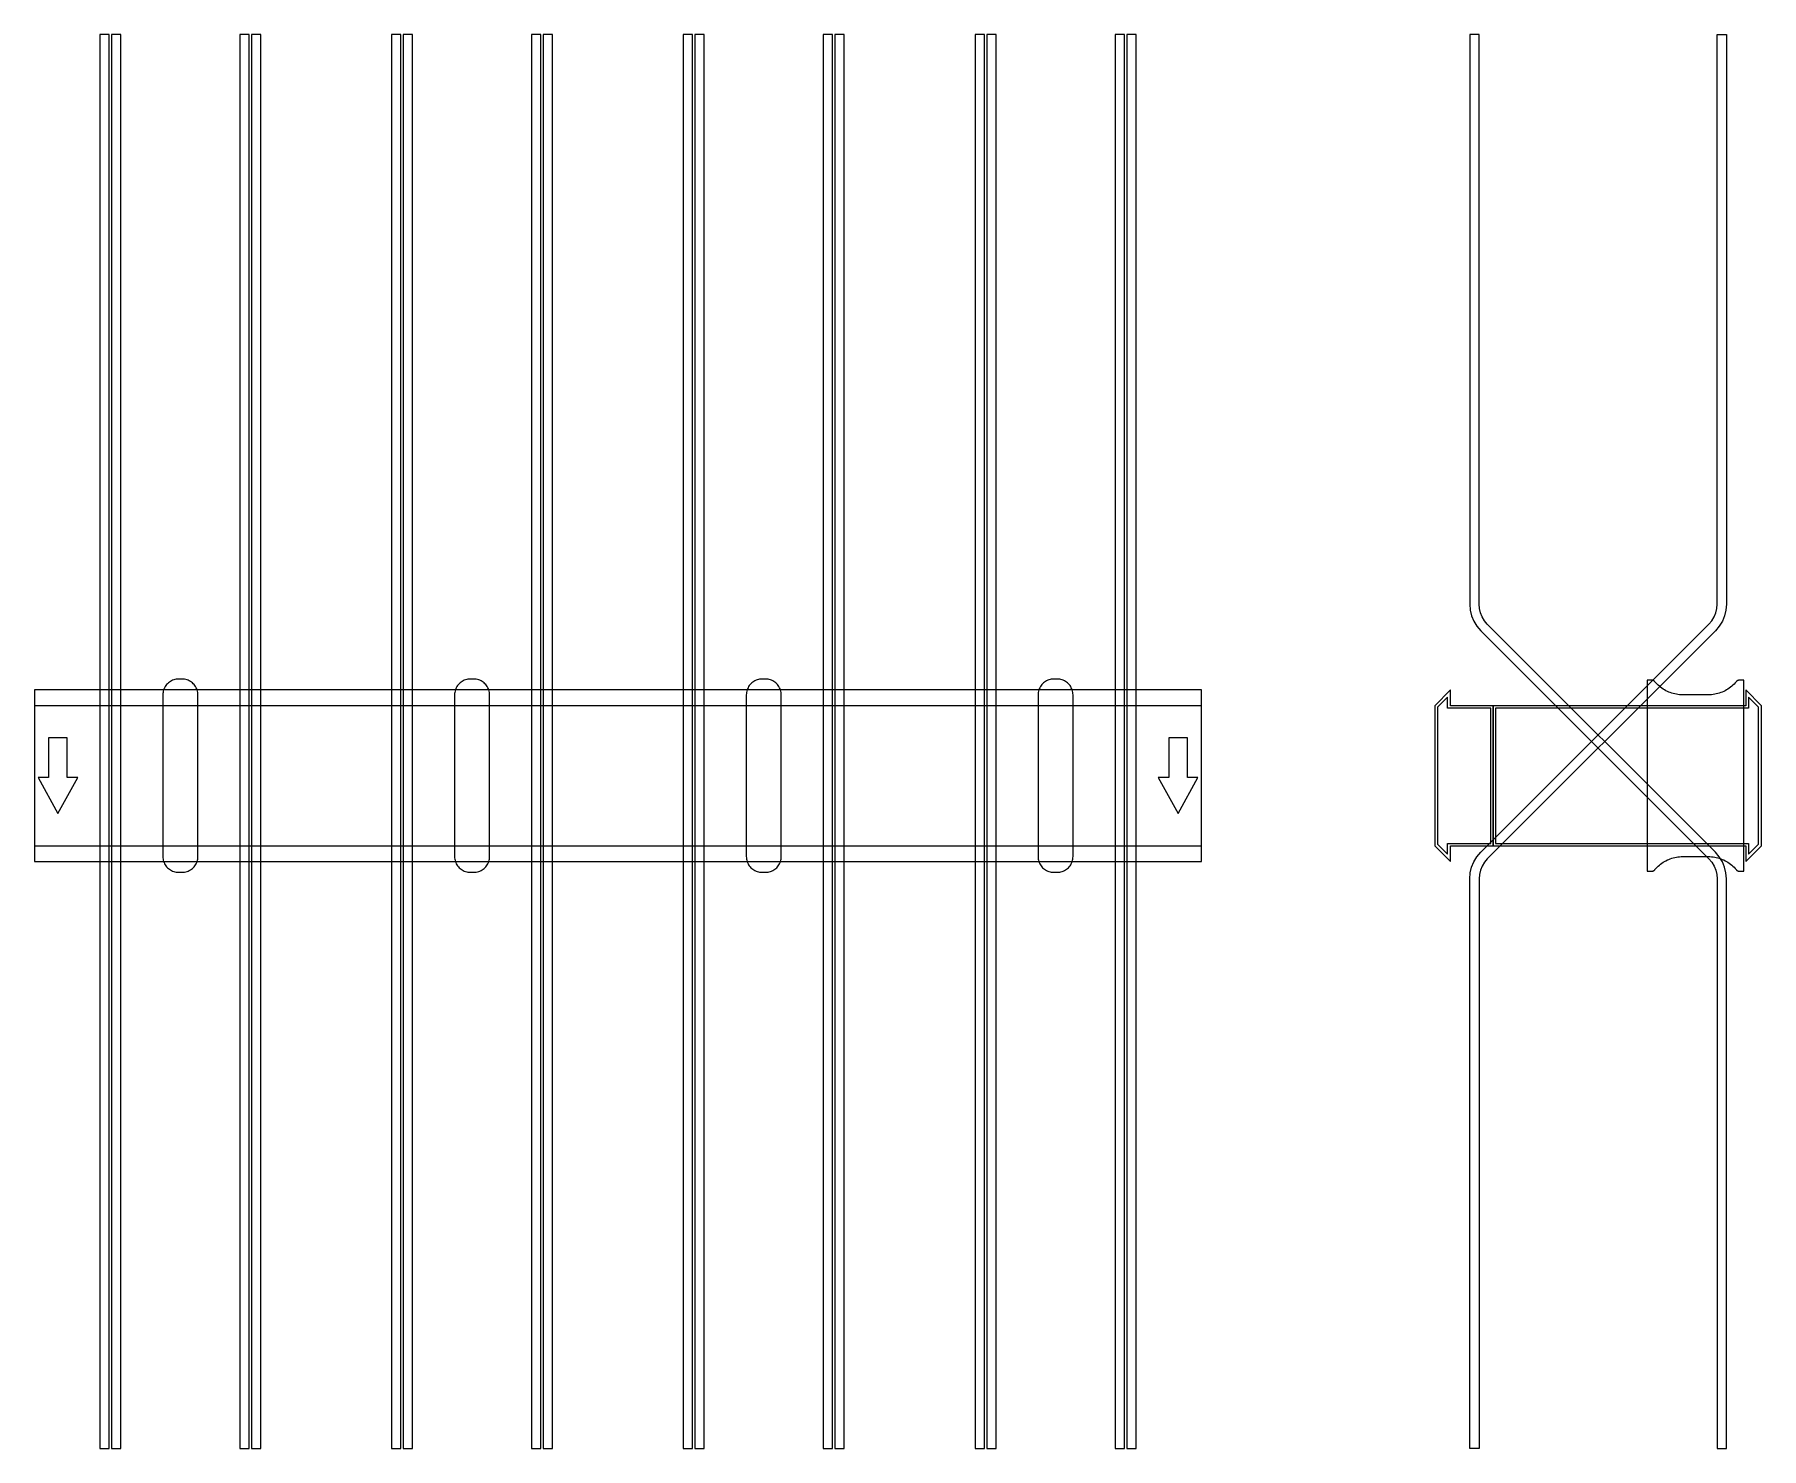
# Model space of a CAD drawing. Extents: x 0 to 1480, y -577 to 635.
import ezdxf

# ---------------------------------------------------------------- set-up
doc = ezdxf.new("R2010")
doc.units = 0
doc.layers.add('Halfen', color=7, linetype='CONTINUOUS')

msp = doc.modelspace()

# ---------------------------------------------------------------- linework, layer by layer
at = {"layer": 'Halfen', "color": 7}
for points in [[(64, -576.569), (64, 635.197), (56, 635.197), (56, -576.569)], [(74, -576.569), (74, 635.197), (66, 635.197), (66, -576.569)], [(184, -576.569), (184, 635.197), (176, 635.197), (176, -576.569)], [(194, -576.569), (194, 635.197), (186, 635.197), (186, -576.569)], [(314, -576.569), (314, 635.197), (306, 635.197), (306, -576.569)], [(324, -576.569), (324, 635.197), (316, 635.197), (316, -576.569)], [(434, -576.569), (434, 635.197), (426, 635.197), (426, -576.569)], [(444, -576.569), (444, 635.197), (436, 635.197), (436, -576.569)], [(564, -576.569), (564, 635.197), (556, 635.197), (556, -576.569)], [(574, -576.569), (574, 635.197), (566, 635.197), (566, -576.569)], [(684, -576.569), (684, 635.197), (676, 635.197), (676, -576.569)], [(694, -576.569), (694, 635.197), (686, 635.197), (686, -576.569)], [(814, -576.569), (814, 635.197), (806, 635.197), (806, -576.569)], [(824, -576.569), (824, 635.197), (816, 635.197), (816, -576.569)], [(934, -576.569), (934, 635.197), (926, 635.197), (926, -576.569)], [(944, -576.569), (944, 635.197), (936, 635.197), (936, -576.569)], [(1450, -576.569), (1450, -88.284), (1449.606, -83.278), (1448.434, -78.396), (1446.512, -73.757), (1443.889, -69.475), (1440.627, -65.657), (1245.029, 129.941), (1242.584, 132.805), (1240.616, 136.016), (1239.175, 139.495), (1238.295, 143.157), (1238, 146.912), (1238, 635.197), (1230, 635.197), (1230, 146.912), (1230.394, 141.906), (1231.566, 137.023), (1233.488, 132.384), (1236.111, 128.103), (1239.373, 124.284), (1434.971, -71.314), (1437.416, -74.177), (1439.384, -77.388), (1440.825, -80.868), (1441.705, -84.53), (1442, -88.284), (1442, -576.569)], [(1230, -576.569), (1230, -88.284), (1230.394, -83.278), (1231.566, -78.396), (1233.488, -73.757), (1236.111, -69.475), (1239.373, -65.657), (1434.971, 129.941), (1437.416, 132.805), (1439.384, 136.016), (1440.825, 139.495), (1441.705, 143.157), (1442, 146.912), (1442, 635.197), (1450, 635.197), (1450, 146.912), (1449.606, 141.906), (1448.434, 137.023), (1446.512, 132.384), (1443.889, 128.103), (1440.627, 124.284), (1245.029, -71.314), (1242.584, -74.177), (1240.616, -77.388), (1239.175, -80.868), (1238.295, -84.53), (1238, -88.284), (1238, -576.569)], [(140, -69.3), (140, -56.8), (140, 69.3), (139.958, 70.359), (139.834, 71.412), (139.627, 72.452), (139.339, 73.472), (138.972, 74.466), (138.529, 75.429), (138.011, 76.354), (137.422, 77.235), (136.765, 78.068), (136.046, 78.846), (135.268, 79.565), (134.435, 80.222), (133.554, 80.811), (132.629, 81.329), (131.666, 81.772), (130.672, 82.139), (129.652, 82.427), (128.612, 82.634), (127.559, 82.758), (126.5, 82.8), (123.5, 82.8), (122.441, 82.758), (121.388, 82.634), (120.348, 82.427), (119.328, 82.139), (118.334, 81.772), (117.371, 81.329), (116.446, 80.811), (115.565, 80.222), (114.732, 79.565), (113.954, 78.846), (113.235, 78.068), (112.578, 77.235), (111.989, 76.354), (111.471, 75.429), (111.028, 74.466), (110.661, 73.472), (110.373, 72.452), (110.166, 71.412), (110.042, 70.359), (110, 69.3), (110, -56.8), (110, -69.3), (110.042, -70.359), (110.166, -71.412), (110.373, -72.452), (110.661, -73.472), (111.028, -74.466), (111.471, -75.429), (111.989, -76.354), (112.578, -77.235), (113.235, -78.068), (113.954, -78.846), (114.732, -79.565), (115.565, -80.222), (116.446, -80.811), (117.371, -81.329), (118.334, -81.772), (119.328, -82.139), (120.348, -82.427), (121.388, -82.634), (122.441, -82.758), (123.5, -82.8), (126.5, -82.8), (127.559, -82.758), (128.612, -82.634), (129.652, -82.427), (130.672, -82.139), (131.666, -81.772), (132.629, -81.329), (133.554, -80.811), (134.435, -80.222), (135.268, -79.565), (136.046, -78.846), (136.765, -78.068), (137.422, -77.235), (138.011, -76.354), (138.529, -75.429), (138.972, -74.466), (139.339, -73.472), (139.627, -72.452), (139.834, -71.412), (139.958, -70.359), (140, -69.3)], [(390, -69.3), (390, -56.8), (390, 69.3), (389.958, 70.359), (389.834, 71.412), (389.627, 72.452), (389.339, 73.472), (388.972, 74.466), (388.529, 75.429), (388.011, 76.354), (387.422, 77.235), (386.765, 78.068), (386.046, 78.846), (385.268, 79.565), (384.435, 80.222), (383.554, 80.811), (382.629, 81.329), (381.666, 81.772), (380.672, 82.139), (379.652, 82.427), (378.612, 82.634), (377.559, 82.758), (376.5, 82.8), (373.5, 82.8), (372.441, 82.758), (371.388, 82.634), (370.348, 82.427), (369.328, 82.139), (368.334, 81.772), (367.371, 81.329), (366.446, 80.811), (365.565, 80.222), (364.732, 79.565), (363.954, 78.846), (363.235, 78.068), (362.578, 77.235), (361.989, 76.354), (361.471, 75.429), (361.028, 74.466), (360.661, 73.472), (360.373, 72.452), (360.166, 71.412), (360.042, 70.359), (360, 69.3), (360, -56.8), (360, -69.3), (360.042, -70.359), (360.166, -71.412), (360.373, -72.452), (360.661, -73.472), (361.028, -74.466), (361.471, -75.429), (361.989, -76.354), (362.578, -77.235), (363.235, -78.068), (363.954, -78.846), (364.732, -79.565), (365.565, -80.222), (366.446, -80.811), (367.371, -81.329), (368.334, -81.772), (369.328, -82.139), (370.348, -82.427), (371.388, -82.634), (372.441, -82.758), (373.5, -82.8), (376.5, -82.8), (377.559, -82.758), (378.612, -82.634), (379.652, -82.427), (380.672, -82.139), (381.666, -81.772), (382.629, -81.329), (383.554, -80.811), (384.435, -80.222), (385.268, -79.565), (386.046, -78.846), (386.765, -78.068), (387.422, -77.235), (388.011, -76.354), (388.529, -75.429), (388.972, -74.466), (389.339, -73.472), (389.627, -72.452), (389.834, -71.412), (389.958, -70.359), (390, -69.3)], [(640, -69.3), (640, -56.8), (640, 69.3), (639.958, 70.359), (639.834, 71.412), (639.627, 72.452), (639.339, 73.472), (638.972, 74.466), (638.529, 75.429), (638.011, 76.354), (637.422, 77.235), (636.765, 78.068), (636.046, 78.846), (635.268, 79.565), (634.435, 80.222), (633.554, 80.811), (632.629, 81.329), (631.666, 81.772), (630.672, 82.139), (629.652, 82.427), (628.612, 82.634), (627.559, 82.758), (626.5, 82.8), (623.5, 82.8), (622.441, 82.758), (621.388, 82.634), (620.348, 82.427), (619.328, 82.139), (618.334, 81.772), (617.371, 81.329), (616.446, 80.811), (615.565, 80.222), (614.732, 79.565), (613.954, 78.846), (613.235, 78.068), (612.578, 77.235), (611.989, 76.354), (611.471, 75.429), (611.028, 74.466), (610.661, 73.472), (610.373, 72.452), (610.166, 71.412), (610.042, 70.359), (610, 69.3), (610, -56.8), (610, -69.3), (610.042, -70.359), (610.166, -71.412), (610.373, -72.452), (610.661, -73.472), (611.028, -74.466), (611.471, -75.429), (611.989, -76.354), (612.578, -77.235), (613.235, -78.068), (613.954, -78.846), (614.732, -79.565), (615.565, -80.222), (616.446, -80.811), (617.371, -81.329), (618.334, -81.772), (619.328, -82.139), (620.348, -82.427), (621.388, -82.634), (622.441, -82.758), (623.5, -82.8), (626.5, -82.8), (627.559, -82.758), (628.612, -82.634), (629.652, -82.427), (630.672, -82.139), (631.666, -81.772), (632.629, -81.329), (633.554, -80.811), (634.435, -80.222), (635.268, -79.565), (636.046, -78.846), (636.765, -78.068), (637.422, -77.235), (638.011, -76.354), (638.529, -75.429), (638.972, -74.466), (639.339, -73.472), (639.627, -72.452), (639.834, -71.412), (639.958, -70.359), (640, -69.3)], [(890, -69.3), (890, -56.8), (890, 69.3), (889.958, 70.359), (889.834, 71.412), (889.627, 72.452), (889.339, 73.472), (888.972, 74.466), (888.529, 75.429), (888.011, 76.354), (887.422, 77.235), (886.765, 78.068), (886.046, 78.846), (885.268, 79.565), (884.435, 80.222), (883.554, 80.811), (882.629, 81.329), (881.666, 81.772), (880.672, 82.139), (879.652, 82.427), (878.612, 82.634), (877.559, 82.758), (876.5, 82.8), (873.5, 82.8), (872.441, 82.758), (871.388, 82.634), (870.348, 82.427), (869.328, 82.139), (868.334, 81.772), (867.371, 81.329), (866.446, 80.811), (865.565, 80.222), (864.732, 79.565), (863.954, 78.846), (863.235, 78.068), (862.578, 77.235), (861.989, 76.354), (861.471, 75.429), (861.028, 74.466), (860.661, 73.472), (860.373, 72.452), (860.166, 71.412), (860.042, 70.359), (860, 69.3), (860, -56.8), (860, -69.3), (860.042, -70.359), (860.166, -71.412), (860.373, -72.452), (860.661, -73.472), (861.028, -74.466), (861.471, -75.429), (861.989, -76.354), (862.578, -77.235), (863.235, -78.068), (863.954, -78.846), (864.732, -79.565), (865.565, -80.222), (866.446, -80.811), (867.371, -81.329), (868.334, -81.772), (869.328, -82.139), (870.348, -82.427), (871.388, -82.634), (872.441, -82.758), (873.5, -82.8), (876.5, -82.8), (877.559, -82.758), (878.612, -82.634), (879.652, -82.427), (880.672, -82.139), (881.666, -81.772), (882.629, -81.329), (883.554, -80.811), (884.435, -80.222), (885.268, -79.565), (886.046, -78.846), (886.765, -78.068), (887.422, -77.235), (888.011, -76.354), (888.529, -75.429), (888.972, -74.466), (889.339, -73.472), (889.627, -72.452), (889.834, -71.412), (889.958, -70.359), (890, -69.3)], [(1465, -81.8), (1465, 81.8), (1461, 81.8), (1460.846, 81.797), (1460.691, 81.786), (1460.538, 81.769), (1460.385, 81.746), (1460.234, 81.715), (1460.084, 81.678), (1459.936, 81.634), (1459.789, 81.584), (1459.646, 81.527), (1459.505, 81.464), (1459.366, 81.395), (1459.231, 81.32), (1459.1, 81.239), (1458.972, 81.153), (1458.848, 81.06), (1458.728, 80.963), (1458.613, 80.86), (1458.502, 80.752), (1458.397, 80.639), (1458.296, 80.522), (1457.41, 79.491), (1456.479, 78.5), (1455.505, 77.551), (1454.491, 76.646), (1453.437, 75.787), (1452.347, 74.975), (1451.222, 74.211), (1450.064, 73.499), (1448.876, 72.838), (1447.66, 72.23), (1446.418, 71.676), (1445.153, 71.178), (1443.867, 70.736), (1442.563, 70.351), (1441.243, 70.024), (1439.911, 69.756), (1438.567, 69.547), (1437.216, 69.397), (1435.859, 69.307), (1434.5, 69.277), (1412.5, 69.277), (1411.141, 69.307), (1409.784, 69.397), (1408.433, 69.547), (1407.089, 69.756), (1405.757, 70.024), (1404.437, 70.351), (1403.133, 70.736), (1401.847, 71.178), (1400.582, 71.676), (1399.34, 72.23), (1398.124, 72.838), (1396.936, 73.499), (1395.778, 74.211), (1394.653, 74.975), (1393.563, 75.787), (1392.509, 76.646), (1391.495, 77.551), (1390.521, 78.5), (1389.59, 79.491), (1388.704, 80.522), (1388.603, 80.639), (1388.498, 80.752), (1388.387, 80.86), (1388.272, 80.963), (1388.152, 81.06), (1388.028, 81.153), (1387.9, 81.239), (1387.769, 81.32), (1387.634, 81.395), (1387.495, 81.464), (1387.354, 81.527), (1387.211, 81.584), (1387.064, 81.634), (1386.916, 81.678), (1386.766, 81.715), (1386.615, 81.746), (1386.462, 81.769), (1386.309, 81.786), (1386.154, 81.797), (1386, 81.8), (1382, 81.8), (1382, -81.8), (1386, -81.8), (1386.154, -81.797), (1386.309, -81.786), (1386.462, -81.769), (1386.615, -81.746), (1386.766, -81.715), (1386.916, -81.678), (1387.064, -81.634), (1387.211, -81.584), (1387.354, -81.527), (1387.495, -81.464), (1387.634, -81.395), (1387.769, -81.32), (1387.9, -81.239), (1388.028, -81.153), (1388.152, -81.06), (1388.272, -80.963), (1388.387, -80.86), (1388.498, -80.752), (1388.603, -80.639), (1388.704, -80.522), (1389.59, -79.491), (1390.521, -78.5), (1391.495, -77.551), (1392.509, -76.646), (1393.563, -75.787), (1394.653, -74.975), (1395.778, -74.211), (1396.936, -73.499), (1398.124, -72.838), (1399.34, -72.23), (1400.582, -71.676), (1401.847, -71.178), (1403.133, -70.736), (1404.437, -70.351), (1405.757, -70.024), (1407.089, -69.756), (1408.433, -69.547), (1409.784, -69.397), (1411.141, -69.307), (1412.5, -69.277), (1434.5, -69.277), (1435.859, -69.307), (1437.216, -69.397), (1438.567, -69.547), (1439.911, -69.756), (1441.243, -70.024), (1442.563, -70.351), (1443.867, -70.736), (1445.153, -71.178), (1446.418, -71.676), (1447.66, -72.23), (1448.876, -72.838), (1450.064, -73.499), (1451.222, -74.211), (1452.347, -74.975), (1453.437, -75.787), (1454.491, -76.646), (1455.505, -77.551), (1456.479, -78.5), (1457.41, -79.491), (1458.296, -80.522), (1458.397, -80.639), (1458.502, -80.752), (1458.613, -80.86), (1458.728, -80.963), (1458.848, -81.06), (1458.972, -81.153), (1459.1, -81.239), (1459.231, -81.32), (1459.366, -81.395), (1459.505, -81.464), (1459.646, -81.527), (1459.789, -81.584), (1459.936, -81.634), (1460.084, -81.678), (1460.234, -81.715), (1460.385, -81.746), (1460.538, -81.769), (1460.691, -81.786), (1460.846, -81.797), (1461, -81.8)], [(0, -73.5), (1000, -73.5), (1000, 73.5), (0, 73.5)], [(0, -60), (1000, -60), (1000, 60), (0, 60)], [(1250, -60), (1250, 60), (1213.5, 60), (1213.5, 73.5), (1200, 60), (1200, -60), (1213.5, -73.5), (1213.5, -60)], [(1248, -58), (1248, 58), (1211, 58), (1211, 67.25), (1202.5, 58.75), (1202.5, -58.75), (1211, -67.25), (1211, -58)], [(1480, -60), (1480, 60), (1466.5, 73.5), (1466.5, 60), (1250, 60), (1250, -60), (1466.5, -60), (1466.5, -73.5)], [(1477.5, -58.75), (1477.5, 58.75), (1469, 67.25), (1469, 58), (1252, 58), (1252, -58), (1469, -58), (1469, -67.25)], [(20, -32.5), (37, -1.5), (28, -1.5), (28, 32.5), (12, 32.5), (12, -1.5), (3, -1.5)], [(980, -32.5), (997, -1.5), (988, -1.5), (988, 32.5), (972, 32.5), (972, -1.5), (963, -1.5)]]:
    msp.add_lwpolyline(points, close=True, dxfattribs=at)

doc.saveas('drawing.dxf')
